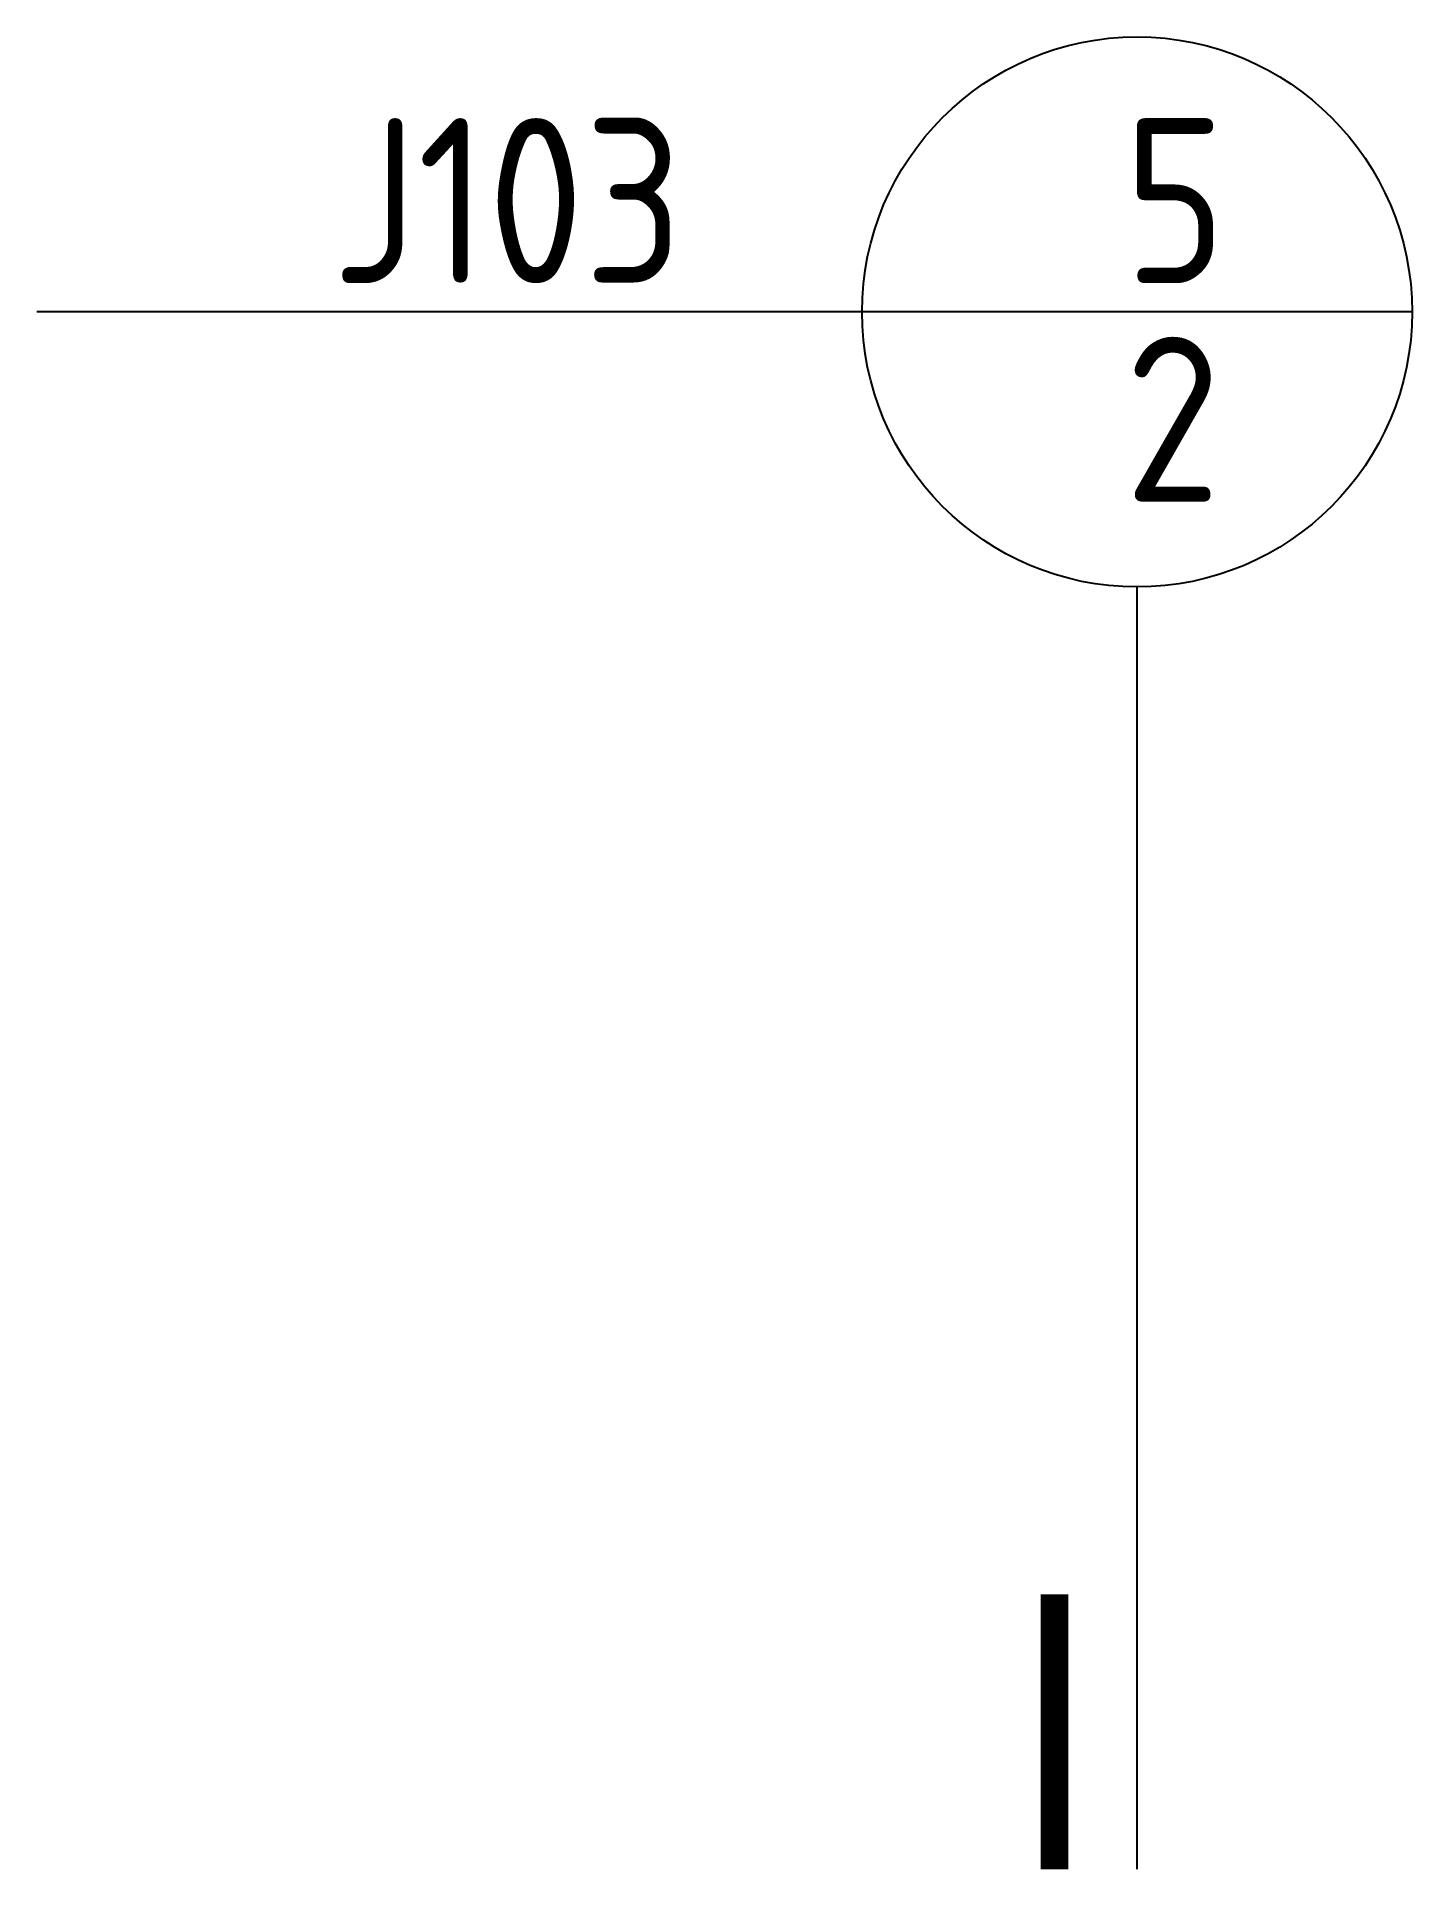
# Model space of a CAD drawing. Extents: x -2007 to 493, y -2857 to 500.
import ezdxf

# ---------------------------------------------------------------- set-up
doc = ezdxf.new("R2010")
doc.units = 0
doc.header["$LTSCALE"] = 1000
doc.header["$MEASUREMENT"] = 0
doc.styles.add('国标', font='gbenor.shx', dxfattribs={"bigfont": 'gbcbig.shx'})

msp = doc.modelspace()

# ---------------------------------------------------------------- linework, layer by layer
at = {"color": 7}
msp.add_line((-506.8, -0.2), (-506.8, -0.2), dxfattribs=at)
at = {"color": 4}
for p, q in [((493.2, -0.2), (-506.8, -0.2)), ((-6.8, -2831.6), (-6.8, -500.2))]:
    msp.add_line(p, q, dxfattribs=at)
at = {"color": 7, "const_width": 50}
msp.add_lwpolyline([(-650, 0), (-650, 0)], dxfattribs=at)
msp.add_lwpolyline([(-650, 0), (-650, 0)], dxfattribs=at)
msp.add_lwpolyline([(-650, 0), (-650, 0)], dxfattribs=at)
at = {"color": 4}
msp.add_lwpolyline([(-506.8, -0.2), (-2006.8, -0.2)], dxfattribs=at)
at = {"color": 4, "const_width": 50}
msp.add_lwpolyline([(-156.8, -2831.6), (-156.8, -2331.6)], dxfattribs=at)
at = {"color": 4}
msp.add_circle((-6.8, -0.2), 500, dxfattribs=at)

# ---------------------------------------------------------------- texts
at = {"color": 7, "char_height": 300, "attachment_point": 1, "style": '国标'}
for s, insert in [('J103', (-1470, 352.2)), ('5', (-30.9, 352.2)), ('2', (-29.3, -45.4))]:
    msp.add_mtext_dynamic_manual_height_columns(s, width=300, gutter_width=1500, heights=[0], dxfattribs=dict(at, insert=insert))

doc.saveas('drawing.dxf')
